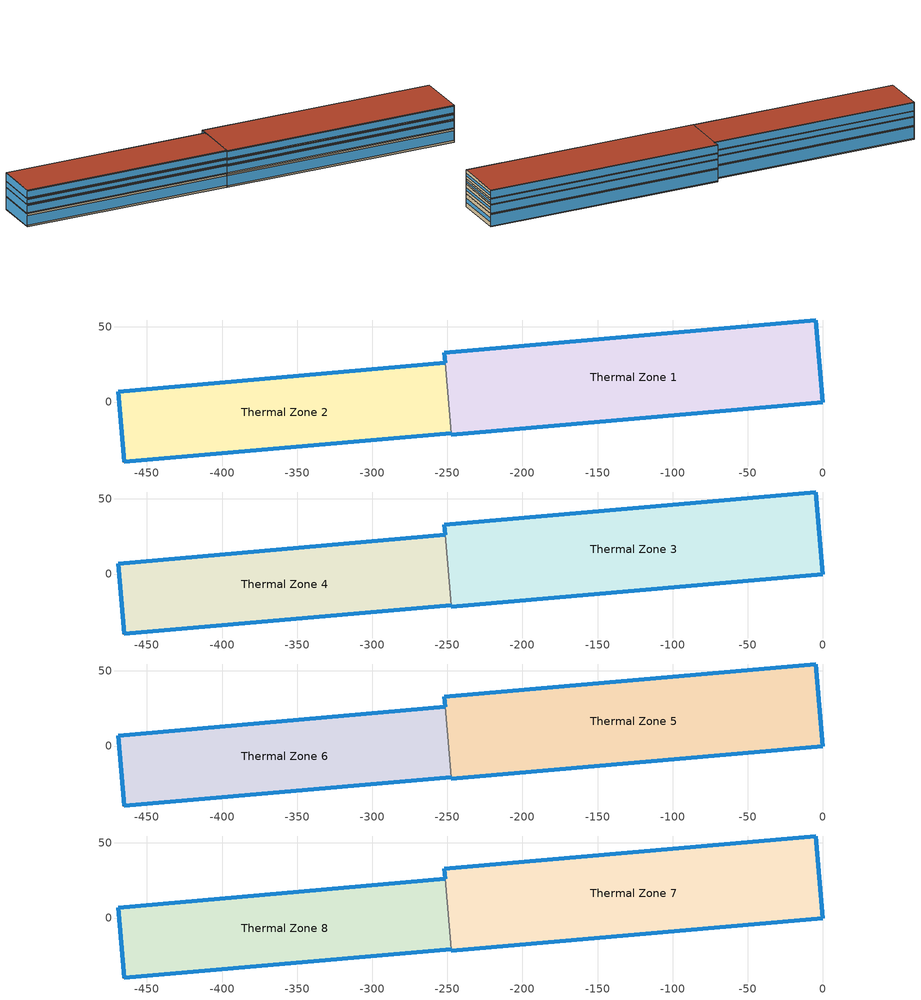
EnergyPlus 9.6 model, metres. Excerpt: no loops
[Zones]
Thermal Zone 1
 floor ground (ExtSlabCarpet): 0,0 -247.36,-21.64 -247.42,-20.84 -251.53,26.04 -252.14,33 -4.78,54.64 z0
 wall outside (Ext Wall): -247.42,-20.84 -247.36,-21.64 0,0 -4.78,54.64 -252.14,33 -251.53,26.04 z0:14.07
 wall to Thermal Zone 2 (Interior Wall): -251.53,26.04 -247.42,-20.84 z0:14.07
 window (Ext Window): -4.79,54.64 -252.13,33 / -247.42,-20.85 -247.36,-21.63 / -252.13,32.99 -251.53,26.05 z0.91:13.16; 0,0.01 -4.78,54.63 z5.07:9; -247.35,-21.64 -0.01,0 z1.9:12.17
Thermal Zone 2
 floor ground (ExtSlabCarpet): -247.42,-20.84 -465.11,-39.89 -469.21,6.99 -251.53,26.04 z0
 wall outside (Ext Wall): -251.53,26.04 -469.21,6.99 -465.11,-39.89 -247.42,-20.84 z0:14.07
 window (Ext Window): -251.54,26.04 -469.2,6.99 / -469.21,6.98 -465.11,-39.88 z0.91:13.16; -465.1,-39.89 -247.43,-20.84 z1.9:12.17
Thermal Zone 3
 floor to Thermal Zone 1 (Interior Floor): 0,0 -247.36,-21.64 -247.42,-20.84 -251.53,26.04 -252.14,33 -4.78,54.64 z14.07
 wall outside (Ext Wall): -247.42,-20.84 -247.36,-21.64 0,0 -4.78,54.64 -252.14,33 -251.53,26.04 z14.07:23.88
 wall to Thermal Zone 4 (Interior Wall): -251.53,26.04 -247.42,-20.84 z14.07:23.88
 window (Ext Window): -4.79,54.64 -252.13,33 / -247.42,-20.85 -247.36,-21.63 / -252.13,32.99 -251.53,26.05 z14.71:23.24; 0,0.01 -4.78,54.63 z17.6:20.35; -247.35,-21.64 -0.01,0 z15.39:22.56
Thermal Zone 4
 floor to Thermal Zone 2 (Interior Floor): -247.42,-20.84 -465.11,-39.89 -469.21,6.99 -251.53,26.04 z14.07
 wall outside (Ext Wall): -251.53,26.04 -469.21,6.99 -465.11,-39.89 -247.42,-20.84 z14.07:23.88
 window (Ext Window): -251.54,26.04 -469.2,6.99 / -469.21,6.98 -465.11,-39.88 z14.71:23.24; -465.1,-39.89 -247.43,-20.84 z15.39:22.56
Thermal Zone 5
 floor to Thermal Zone 3 (Interior Floor): 0,0 -247.36,-21.64 -247.42,-20.84 -251.53,26.04 -252.14,33 -4.78,54.64 z23.88
 wall outside (Ext Wall): -247.42,-20.84 -247.36,-21.64 0,0 -4.78,54.64 -252.14,33 -251.53,26.04 z23.88:30.08
 wall to Thermal Zone 6 (Interior Wall): -251.53,26.04 -247.42,-20.84 z23.88:30.08
 window (Ext Window): -4.79,54.64 -252.13,33 / -247.42,-20.85 -247.36,-21.63 / -252.13,32.99 -251.53,26.05 z24.28:29.68; 0,0.01 -4.78,54.63 z26.11:27.85; -247.35,-21.64 -0.01,0 z24.72:29.24
Thermal Zone 6
 floor to Thermal Zone 4 (Interior Floor): -247.42,-20.84 -465.11,-39.89 -469.21,6.99 -251.53,26.04 z23.88
 wall outside (Ext Wall): -251.53,26.04 -469.21,6.99 -465.11,-39.89 -247.42,-20.84 z23.88:30.08
 window (Ext Window): -251.54,26.04 -469.2,6.99 / -469.21,6.98 -465.11,-39.88 z24.28:29.68; -465.1,-39.89 -247.43,-20.84 z24.72:29.24
Thermal Zone 7
 floor to Thermal Zone 5 (Interior Floor): 0,0 -247.36,-21.64 -247.42,-20.84 -251.53,26.04 -252.14,33 -4.78,54.64 z30.08
 wall outside (Ext Wall): -247.42,-20.84 -247.36,-21.64 0,0 -4.78,54.64 -252.14,33 -251.53,26.04 z30.08:39.41
 wall to Thermal Zone 8 (Interior Wall): -251.53,26.04 -247.42,-20.84 z30.08:39.41
 window (Ext Window): -4.79,54.64 -252.13,33 / -247.42,-20.85 -247.36,-21.63 / -252.13,32.99 -251.53,26.05 z30.69:38.8; 0,0.01 -4.78,54.63 z33.44:36.05; -247.35,-21.64 -0.01,0 z31.34:38.15
 roof outside (Ext Roof): -4.78,54.64 -252.14,33 -251.53,26.04 -247.42,-20.84 -247.36,-21.64 0,0 z39.41
Thermal Zone 8
 floor to Thermal Zone 6 (Interior Floor): -247.42,-20.84 -465.11,-39.89 -469.21,6.99 -251.53,26.04 z30.08
 wall outside (Ext Wall): -251.53,26.04 -469.21,6.99 -465.11,-39.89 -247.42,-20.84 z30.08:39.41
 window (Ext Window): -251.54,26.04 -469.2,6.99 / -469.21,6.98 -465.11,-39.88 z30.69:38.8; -465.1,-39.89 -247.43,-20.84 z31.34:38.15
 roof outside (Ext Roof): -251.53,26.04 -469.21,6.99 -465.11,-39.89 -247.42,-20.84 z39.41
[Building]
Building 1: North Axis {deg}=-0
[Site:Location]
Washington Dc Dulles IntL Ar: Latitude {deg}=38.98; Longitude {deg}=-77.47; Time Zone {hr}=-5; Elevation {m}=82
[SizingPeriod:DesignDay] Month=7; Day of Month=21; Day Type=SummerDesignDay; Daily Dry-Bulb Temperature Range {deltaC}=14.4; Dry-Bulb Temperature Range Modifier Type=DefaultMultipliers; Barometric Pressure {Pa}=86790; Wind Speed {m/s}=5; Wind Direction {deg}=340; Rain Indicator=No; Snow Indicator=No; Daylight Saving Time Indicator=No; Solar Model Indicator=ASHRAETau; ASHRAE Clear Sky Optical Depth for Beam Irradiance (taub)=0.339; ASHRAE Clear Sky Optical Depth for Diffuse Irradiance (taud)=2.366; Begin Environment Reset Mode=FullResetAtBeginEnvironment
Name | Maximum Dry-Bulb Temperature {C} | Humidity Condition Type | Wetbulb or DewPoint at Maximum Dry-Bulb {C} | Enthalpy at Maximum Dry-Bulb {J/kg}
SALT-LAKE-CITY-IAP Ann Clg .4% Condns DB=>MWB | 36.5 | Wetbulb | 17.1
SALT-LAKE-CITY-IAP Ann Clg .4% Condns DP=>MDB | 22.5 | Dewpoint | 15.6
SALT-LAKE-CITY-IAP Ann Clg .4% Condns Enth=>MDB | 30.8 | Enthalpy |  | 59300
SALT-LAKE-CITY-IAP Ann Clg .4% Condns WB=>MDB | 31.2 | Wetbulb | 19
[Material] Thermal Absorptance=0.9
Name | Roughness | Thickness m | Conductivity W/m-K | Density kg/m3 | Specific Heat J/kg-K | Solar Absorptance | Visible Absorptance
wall concrete | MediumRough | 0.398 | 0.5 | 2243 | 837 | 0.65 | 0.65
roof concrete | MediumRough | 0.401 | 0.5 | 2243 | 837 | 0.65 | 0.65
Wall Insulation [37] | MediumRough | 0.0681 | 0.0432 | 91 | 837 | 0.5 | 0.5
Roof Insulation [25] | MediumRough | 0.263 | 0.049 | 265 | 836.8 | 0.7 | 0.7
F16 Acoustic tile | MediumSmooth | 0.0191 | 0.06 | 368 | 590 | 0.3 | 0.3
M11 100mm lightweight concrete | MediumRough | 0.1016 | 0.53 | 1280 | 840 | 0.5 | 0.5
MAT-CC05 4 HW CONCRETE | Rough | 0.1016 | 1.311 | 2240 | 836.8 | 0.85 | 0.85
G01a 19mm gypsum board | MediumSmooth | 0.019 | 0.16 | 800 | 1090 | 0.4 | 0.4
[Material:AirGap]
Name | Thermal Resistance m2-K/W
F04 Wall air space resistance | 0.15
F05 Ceiling air space resistance | 0.18
[Material:NoMass]
CP02 CARPET PAD: Roughness=Smooth; Thermal Resistance m2-K/W=0.1; Thermal Absorptance=0.9; Solar Absorptance=0.8; Visible Absorptance=0.8
[WindowMaterial:SimpleGlazingSystem]
Window Material Simple Glazing System: U-Factor W/m2-K=1.51; Solar Heat Gain Coefficient=0.25
[Construction]
Ext Roof: roof concrete, Roof Insulation [25]
Ext Wall: wall concrete, Wall Insulation [37]
Ext Window: Window Material Simple Glazing System
ExtSlabCarpet: MAT-CC05 4 HW CONCRETE, CP02 CARPET PAD
Interior Floor: F16 Acoustic tile, F05 Ceiling air space resistance, M11 100mm lightweight concrete
Interior Wall: G01a 19mm gypsum board, F04 Wall air space resistance, G01a 19mm gypsum board
[Zone]
Thermal Zone 1; Thermal Zone 2: 265, 0, 0, 0, , 1, , , , , , Yes
Thermal Zone 3; Thermal Zone 4: 265, 0, 0, 14.07, , 1, , , , , , Yes
Thermal Zone 5; Thermal Zone 6: 265, 0, 0, 23.88, , 1, , , , , , Yes
Thermal Zone 7; Thermal Zone 8: 265, 0, 0, 30.08, , 1, , , , , , Yes
[AvailabilityManager:Scheduled] Schedule=Always On Discrete
Packaged Rooftop Air Conditioner 1 Availability Manager; Air Loop HVAC Outdoor Air System 1 Availability Manager; Packaged Rooftop Air Conditioner 2 Availability Manager; Air Loop HVAC Outdoor Air System 2 Availability Manager; Packaged Rooftop Air Conditioner 3 Availability Manager; Air Loop HVAC Outdoor Air System 3 Availability Manager
[Schedule:Constant]
Always On Discrete: Hourly Value=1
